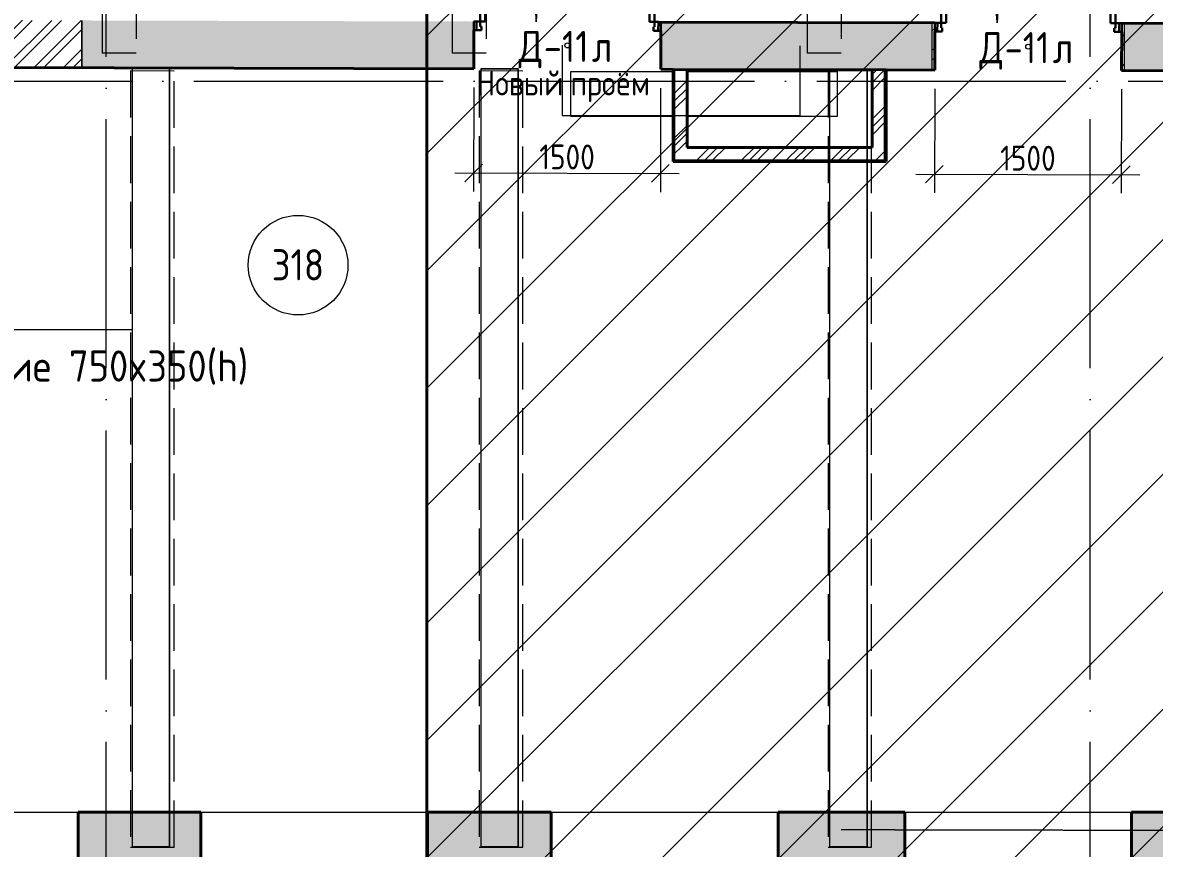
# Model space of a CAD drawing. Header units: millimetres. Extents: x -269164 to 430575, y -569542 to 36130.
# Drawn here: x 188223 to 197308, y -428174 to -421544 of the extents above; entities that cross this region are included whole.
import ezdxf

# ---------------------------------------------------------------- set-up
doc = ezdxf.new("R2010")
doc.units = ezdxf.units.MM
for name, pattern in [('ADSK_Линия сетки', [25, 20, -2.5, 0, -2.5]), ('ADSK_Сверху', [4.5, 3, -1.5]), ('GOST2.303 4', [7, 5, -2, 0])]:
    doc.linetypes.add(name, pattern=pattern)
for name, color, linetype, lineweight in [('Двери', 7, 'Continuous', 18), ('Каркас', 7, 'Continuous', 18), ('Марки', 7, 'Continuous', 20), ('Марки дверей', 7, 'Continuous', 20), ('Марки помещений', 7, 'Continuous', 20), ('Оси', 7, 'Continuous', 9), ('Перекрытие', 7, 'Continuous', 18), ('Размеры', 7, 'Continuous', 9), ('Стены внутренние', 7, 'Continuous', 18), ('Стены наружные', 7, 'Continuous', 18), ('Стены штриховка', 7, 'Continuous', 18)]:
    doc.layers.add(name, color=color, linetype=linetype, lineweight=lineweight)
doc.styles.add('GOST Common', font='GOST_Common.ttf', dxfattribs={"width": 0.9, "height": 200})
doc.styles.add('GOST Common_1', font='GOST_Common.ttf', dxfattribs={"width": 0.9, "height": 350})
doc.styles.add('GOST Common_2', font='GOST_Common.ttf', dxfattribs={"width": 0.9, "height": 250})
doc.styles.add('ISOCPEUR_1', font='isocpeur.ttf', dxfattribs={"width": 0.9, "height": 250})
doc.dimstyles.new('ADSK_Основной_2_мм_Округление_до_1_мм', dxfattribs={"dimscale": 304.8, "dimtxt": 201.142999, "dimasz": 0.463911, "dimexe": 0.492126, "dimexo": 0.492126, "dimgap": 0.098425, "dimtad": 1, "dimdec": 0, "dimdsep": 46, "dimtxsty": 'GOST Common', "dimblk1": 'OBLIQUE', "dimblk2": 'OBLIQUE', "dimsah": 1, "dimcen": 0.09, "dimdle": 0.492126, "dimazin": 2, "dimtfac": 1, "dimtdec": 4, "dimtix": 1, "dimtmove": 0, "dimatfit": 3, "dimfxl": 1, "dimtvp": 1, "dimtolj": 1, "dimtzin": 0, "dimlwd": 20, "dimlwe": 20, "dimarcsym": 2})
pattern_1 = [(45, (178182.9, -430621.92), (-179.605, 179.605), []), (45, (178246.4, -430621.92), (0, 359.2102), []), (45, (178119.4, -430621.92), (0, 359.2102), [])]
pattern_2 = [(45, (178182.9, -430621.92), (-117.8655, 117.8655), []), (45, (178261.48, -430621.92), (-117.8655, 117.8655), [])]

# ---------------------------------------------------------------- blocks, each defined once
blk = doc.blocks.new('AC_Дверь_Двупольная - Д-11л 1500х2200h-2309817-03 План 3-го этажа маркировочный')
at = {"layer": 'Двери', "lineweight": 30}
for p, q in [((700, 1140), (660, 1140)), ((660, 1140), (660, 190)), ((700, 190), (700, 1140)), ((-700, 640), (-660, 640)), ((-700, 190), (-700, 640)), ((-660, 640), (-660, 190)), ((-750, 190), (-730, 190)), ((-750, 120), (-750, 190)), ((-730, 190), (-700, 190)), ((-730, 120), (-730, 190)), ((-730, 190), (-730, 120)), ((-660, 190), (-700, 190)), ((-700, 190), (-700, 150)), ((660, 190), (700, 190)), ((730, 190), (700, 190)), ((700, 190), (700, 150)), ((730, 120), (730, 190)), ((750, 190), (730, 190)), ((730, 190), (730, 120)), ((750, 120), (750, 190)), ((-730, 120), (-750, 120)), ((-690, 120), (-730, 120)), ((-700, 150), (-690, 150)), ((-690, 150), (-690, 120)), ((700, 150), (690, 150)), ((690, 150), (690, 120)), ((690, 120), (730, 120)), ((730, 120), (750, 120))]:
    blk.add_line(p, q, dxfattribs=at)
at = {"layer": 'Двери'}
for centre, radius, start, end in [((700, 190), 950, 90, 180), ((-700, 190), 450, 360, 90)]:
    blk.add_arc(centre, radius, start, end, dxfattribs=at)
blk = doc.blocks.new('ADSK_Марка_Помещение_ОдноЗначение - Номер-247393-03 План 3-го этажа маркировочный')
at = {"layer": 'Марки помещений'}
blk.add_circle((0, 0), 4, dxfattribs=at)
blk = doc.blocks.new('ADSK_Марка_Дверь - Типоразмер_ADSK_Марка-58376-03 План 3-го этажа маркировочный')
at = {"layer": 'Марки дверей', "lineweight": 9}
blk.add_circle((0, 0), 0.2, dxfattribs=at)
blk = doc.blocks.new('_Oblique')
at = {"color": 0, "linetype": 'ByBlock', "lineweight": -2}
blk.add_line((-0.5, -0.5), (0.5, 0.5), dxfattribs=at)
blk = doc.blocks.new('*D10023')
at = {"layer": 'Defpoints', "color": 0, "lineweight": 40, "transparency": 16777216}
for p in [(195544.8, -421925.1), (197044.8, -421929), (197042.6, -422764.7)]:
    blk.add_point(p, dxfattribs=at)
at = {"layer": 'Размеры', "color": 0, "lineweight": 20, "transparency": 16777216}
for p, q in [((195544.4, -422075), (195542.2, -422910.7)), ((197044.4, -422079), (197042.2, -422914.7)), ((195392.6, -422760.3), (197192.6, -422765.1))]:
    blk.add_line(p, q, dxfattribs=at)
at = {"layer": 'Размеры', "color": 0, "lineweight": 20, "transparency": 16777216, "xscale": 141.4, "yscale": 141.4, "zscale": 141.4}
for p, rotation in [((195542.6, -422760.7), 179.8485505273575), ((197042.6, -422764.7), 359.8485505273575)]:
    blk.add_blockref('_Oblique', p, dxfattribs=dict(at, rotation=rotation))
at = {"layer": 'Размеры', "color": 0, "lineweight": 20, "transparency": 16777216, "insert": (196292.9, -422632.7), "char_height": 200, "width": 560.473, "attachment_point": 5, "rotation": 359.84855, "style": 'GOST Common'}
blk.add_mtext('\\A1;1500', dxfattribs=at)
blk = doc.blocks.new('ADSK_Марка_Дверь - Марка типа и комментарии-2020407-03 План 3-го этажа маркировочный')
at = {"layer": 'Марки дверей', "lineweight": 9}
blk.add_circle((0, 0), 0.2, dxfattribs=at)
blk = doc.blocks.new('*D10011')
at = {"layer": 'Defpoints', "color": 0, "lineweight": 40, "transparency": 16777216}
for p in [(191845.2, -421915.3), (193345.2, -421919.2), (193343, -422754.9)]:
    blk.add_point(p, dxfattribs=at)
at = {"layer": 'Размеры', "color": 0, "lineweight": 20, "transparency": 16777216}
for p, q in [((191844.9, -422065.3), (191842.6, -422901)), ((193344.8, -422069.2), (193342.6, -422904.9)), ((191693, -422750.6), (193493, -422755.3))]:
    blk.add_line(p, q, dxfattribs=at)
at = {"layer": 'Размеры', "color": 0, "lineweight": 20, "transparency": 16777216, "xscale": 141.4, "yscale": 141.4, "zscale": 141.4}
for p, rotation in [((191843, -422751), 179.8485505273575), ((193343, -422754.9), 359.8485505273575)]:
    blk.add_blockref('_Oblique', p, dxfattribs=dict(at, rotation=rotation))
at = {"layer": 'Размеры', "color": 0, "lineweight": 20, "transparency": 16777216, "insert": (192593.4, -422622.9), "char_height": 200, "width": 560.473, "attachment_point": 5, "rotation": 359.84855, "style": 'GOST Common'}
blk.add_mtext('\\A1;1500', dxfattribs=at)

msp = doc.modelspace()

# ---------------------------------------------------------------- hatches: boundary and pattern name
at = {"lineweight": 13, "true_color": 0x636466}
h = msp.add_hatch(dxfattribs=at)
h.set_pattern_fill('ANSI31', color=251, scale=210)
h.set_pattern_definition([(45, (-1914008.9, -109463.3), (-471.46345, 471.46345), [])])
h.paths.add_polyline_path([(234958.19, -379662.32), (191467.82, -379662.32), (191467.82, -437206.01), (234958.19, -437206.01)])
at = {"layer": 'Стены внутренние', "true_color": 0xc0c0c0}
h = msp.add_hatch(color=9, dxfattribs=at)
h.paths.add_polyline_path([(220305.97, -421990.5), (220303.14, -421610.49), (214126.17, -421594.16), (214125.16, -421974.16), (220248.21, -421990.35)])
h.paths.add_polyline_path([(212625.17, -421970.2), (212625.99, -421590.2), (208077.14, -421578.18), (208076.14, -421958.17), (211751.34, -421967.89)])
h.paths.add_polyline_path([(206533.18, -421954.1), (206533.18, -421574.09), (205555.17, -421571.51), (205555.17, -421951.51)])
h.paths.add_polyline_path([(204054.17, -421947.54), (204054.99, -421567.54), (197068.18, -421549.08), (197067.17, -421929.07), (203726.36, -421946.68)])
h.paths.add_polyline_path([(195521.88, -421924.99), (195522.89, -421544.99), (193346.25, -421539.24), (193345.24, -421919.24), (194979.68, -421923.56)])
h.paths.add_polyline_path([(191845.25, -421915.27), (191845.25, -421535.27), (188699, -421526.95), (188698, -421906.95)])
h.paths.add_polyline_path([(187164.01, -421902.9), (187164.01, -421522.9), (186315.93, -421520.65), (186316.67, -421900.66), (187139.3, -421902.83)])
at = {"layer": 'Стены внутренние', "lineweight": 9}
h = msp.add_hatch(dxfattribs=at)
h.set_pattern_fill('FP_2', color=256, style=0, pattern_type=2)
h.set_pattern_definition(pattern_2)
h.paths.add_polyline_path([(188698, -421906.95), (188698, -421526.95), (187165.02, -421522.9), (187164.01, -421902.9), (188406.35, -421906.18)])
h = msp.add_hatch(dxfattribs=at)
h.set_pattern_fill('FP_2', color=256, style=0, pattern_type=2)
h.set_pattern_definition(pattern_2)
h.paths.add_polyline_path([(197067.17, -421929.07), (197067.17, -421549.07), (197045.78, -421549.08), (197045.78, -421929.02)])
h.paths.add_polyline_path([(195544.78, -421925.05), (195544.78, -421545.05), (195522.89, -421544.99), (195522.89, -421924.99)])
h = msp.add_hatch(dxfattribs=at)
h.set_pattern_fill('FP_1', color=256, style=0, pattern_type=2)
h.set_pattern_definition(pattern_1)
h.paths.add_polyline_path([(193556.3, -422546.89), (193556.3, -421919.79), (193456.3, -421919.53), (193456.3, -422546.89)])
h = msp.add_hatch(dxfattribs=at)
h.set_pattern_fill('FP_1', color=256, style=0, pattern_type=2)
h.set_pattern_definition(pattern_1)
h.paths.add_polyline_path([(195142.1, -422646.89), (195142.1, -421923.99), (195042.1, -421923.99), (195042.1, -422646.89)])
h = msp.add_hatch(dxfattribs=at)
h.set_pattern_fill('FP_1', color=256, style=0, pattern_type=2)
h.set_pattern_definition(pattern_1)
h.paths.add_polyline_path([(195042.1, -422646.89), (195042.1, -422546.89), (193456.3, -422546.89), (193456.3, -422646.89), (194763.15, -422646.89)])
at = {"layer": 'Стены наружные', "true_color": 0xc0c0c0}
h = msp.add_hatch(color=9, dxfattribs=at)
h.paths.add_polyline_path([(205545.95, -428392.41), (206570.09, -428392.41), (206570.09, -427882.41), (205545.95, -427882.41), (205545.95, -428067.23)])
h.paths.add_polyline_path([(186455.9, -428392.41), (186848.19, -428392.41), (186848.19, -427882.41), (186455.9, -427882.41), (186455.9, -428035.43)])
h.paths.add_polyline_path([(214060.74, -428392.41), (214960.07, -428392.41), (214960.07, -427882.41), (214060.74, -427882.41), (214060.74, -428089.06)])
h.paths.add_polyline_path([(211240.14, -428392.41), (212240.74, -428392.41), (212240.74, -427882.41), (211240.14, -427882.41), (211240.14, -428089.06)])
h.paths.add_polyline_path([(216788.36, -428392.41), (217827.01, -428392.41), (217827.01, -427882.41), (216780.07, -427882.41), (216780.07, -428392.41)])
h.paths.add_polyline_path([(219647.01, -428392.41), (220729.84, -428392.41), (220729.84, -427882.41), (219647.01, -427882.41), (219647.01, -428089.06)])
h.paths.add_polyline_path([(198117.68, -428392.41), (198117.68, -427882.41), (197123.9, -427882.41), (197123.9, -428392.41)])
h.paths.add_polyline_path([(199937.68, -428392.41), (200945.96, -428392.41), (200945.96, -427882.41), (199937.68, -427882.41), (199937.68, -428067.23)])
h.paths.add_polyline_path([(202765.96, -428392.41), (203725.95, -428392.41), (203725.95, -427882.41), (202765.96, -427882.41), (202765.96, -428067.23)])
h.paths.add_polyline_path([(208390.09, -428392.41), (209420.14, -428392.41), (209420.14, -427882.41), (208390.09, -427882.41), (208390.09, -428067.23)])
h.paths.add_polyline_path([(194790.99, -428392.41), (195303.9, -428392.41), (195303.9, -427882.41), (194287.12, -427882.41), (194287.12, -428392.41), (194761.34, -428392.41)])
h.paths.add_polyline_path([(192460.92, -428392.41), (192467.12, -428392.41), (192467.12, -427882.41), (191474.09, -427882.41), (191474.09, -428392.41)])
h.paths.add_polyline_path([(188668.19, -428392.41), (189654.09, -428392.41), (189654.09, -427882.41), (188668.19, -427882.41), (188668.19, -428035.43)])

# ---------------------------------------------------------------- linework, layer by layer
at = {"color": 3, "lineweight": 40}
msp.add_lwpolyline([(165044.56, -379662.32), (191467.82, -379662.32), (191467.82, -437206.01), (165044.56, -437206.01)], close=True, dxfattribs=at)
at = {"color": 251, "lineweight": 30, "true_color": 0x636466}
msp.add_lwpolyline([(191467.82, -379662.32), (234958.19, -379662.32), (234958.19, -437206.01), (191467.82, -437206.01)], close=True, dxfattribs=at)
at = {"layer": 'Каркас', "color": 253, "linetype": 'ADSK_Сверху', "true_color": 0xb2b2b2}
for p, q in [((189401.38, -421908.81), (189101.38, -421908.02)), ((189101.38, -421908.02), (189101.38, -428162.19)), ((189401.38, -428162.19), (189401.38, -421908.81)), ((192201.38, -421916.21), (191901.38, -421915.42)), ((191901.38, -421915.42), (191901.38, -428162.19)), ((192201.38, -428162.19), (192201.38, -421916.21)), ((195001.38, -421923.61), (194701.38, -421922.82)), ((194701.38, -421922.82), (194701.38, -428162.19)), ((195001.38, -428162.19), (195001.38, -421923.61)), ((189401.38, -428162.19), (189101.38, -428162.19)), ((192201.38, -428162.19), (191901.38, -428162.19)), ((195001.38, -428162.19), (194701.38, -428162.19))]:
    msp.add_line(p, q, dxfattribs=at)
at = {"layer": 'Каркас', "color": 253, "linetype": 'ADSK_Сверху', "true_color": 0xaaaaaa}
for p, q in [((189101.38, -421908.02), (189101.38, -428162.19)), ((189101.38, -421908.02), (189401.38, -421908.81)), ((189401.38, -421908.81), (189401.38, -428162.19)), ((191901.38, -421915.42), (191901.38, -428162.19)), ((191901.38, -421915.42), (192201.38, -421916.21)), ((192201.38, -421916.21), (192201.38, -428162.19)), ((194701.38, -421922.82), (194701.38, -428162.19)), ((194701.38, -421922.82), (195001.38, -421923.61)), ((195001.38, -421923.61), (195001.38, -428162.19)), ((189101.38, -428162.19), (189401.38, -428162.19)), ((191901.38, -428162.19), (192201.38, -428162.19)), ((194701.38, -428162.19), (195001.38, -428162.19))]:
    msp.add_line(p, q, dxfattribs=at)
at = {"layer": 'Каркас', "color": 30, "linetype": 'GOST2.303 4', "ltscale": 75, "true_color": 0xf26722}
for points in [[(188863.17, -417623.95), (189133.17, -417623.95), (189133.17, -421788.69), (188863.17, -421788.69), (188863.17, -417623.95)], [(191673.17, -417623.95), (191943.17, -417623.95), (191943.17, -421788.69), (191673.17, -421788.69), (191673.17, -417623.95)], [(194523.17, -417623.95), (194793.17, -417623.95), (194793.17, -421788.69), (194523.17, -421788.69), (194523.17, -417623.95)], [(189438.56, -421932.65), (189088.56, -421932.13), (189088.56, -428163.72), (189438.56, -428163.72), (189438.56, -421932.65)], [(192238.56, -421932.65), (191888.56, -421932.13), (191888.56, -428163.72), (192238.56, -428163.72), (192238.56, -421932.65)], [(195038.56, -421932.65), (194688.56, -421932.13), (194688.56, -428163.72), (195038.56, -428163.72), (195038.56, -421932.65)]]:
    msp.add_lwpolyline(points, dxfattribs=at)
at = {"layer": 'Марки', "color": 30, "true_color": 0xf26722}
msp.add_line((186597.92, -424008.77), (189097.92, -424008.77), dxfattribs=at)
at = {"layer": 'Оси', "linetype": 'ADSK_Линия сетки', "ltscale": 100}
for p, q in [((196792.82, -439320.18), (196792.82, -386087.13)), ((188892.82, -439320.18), (188892.82, -408953.12)), ((167096.68, -422015.13), (235324.62, -422015.13))]:
    msp.add_line(p, q, dxfattribs=at)
at = {"layer": 'Перекрытие', "color": 9, "linetype": 'ADSK_Сверху', "true_color": 0xaad4d4}
for p, q in [((192553.12, -421724.62), (192553.12, -422290.73)), ((194463.44, -422290.73), (194463.44, -421729.63)), ((192553.12, -422290.73), (194463.44, -422290.73)), ((200601.38, -428037.49), (194792.46, -428026.01))]:
    msp.add_line(p, q, dxfattribs=at)
at = {"layer": 'Перекрытие', "color": 136, "true_color": 0x008080}
for p, q in [((192622.91, -422298.22), (192622.91, -421935.96)), ((192622.91, -421935.96), (193444.3, -421935.96)), ((193556.3, -421935.96), (194761.34, -421935.96)), ((194761.34, -421935.96), (194761.34, -422298.22)), ((193444.3, -422298.22), (192622.91, -422298.22)), ((194761.34, -422298.22), (193556.3, -422298.22))]:
    msp.add_line(p, q, dxfattribs=at)
at = {"layer": 'Стены внутренние'}
for p, q in [((188699, -421526.95), (188698, -421906.95)), ((188698, -421906.95), (188699, -421526.95)), ((195522.89, -421544.99), (195521.88, -421924.99)), ((197067.17, -421929.07), (197068.18, -421549.08)), ((197067.17, -421929.07), (197067.17, -421929.07))]:
    msp.add_line(p, q, dxfattribs=at)
at = {"layer": 'Стены внутренние', "lineweight": 40}
for p, q in [((195545.78, -421545.05), (193346.25, -421539.24)), ((191845.25, -421915.27), (191846.07, -421605.27)), ((193346.06, -421609.24), (193345.24, -421919.24)), ((195544.78, -421925.05), (195545.6, -421615.05)), ((197045.59, -421619.02), (197044.77, -421929.02)), ((204055.17, -421567.54), (197045.78, -421549.02)), ((187562.17, -421903.95), (191845.25, -421915.27)), ((193345.24, -421919.24), (193444.3, -421919.5)), ((193444.3, -421919.5), (193444.3, -422658.89)), ((193446.3, -421919.5), (195152.1, -421924.01)), ((193556.3, -422546.89), (193556.3, -421919.79)), ((195042.1, -421923.72), (195042.1, -422546.89)), ((195154.1, -422658.89), (195154.1, -421924.02)), ((195154.1, -421924.02), (195544.78, -421925.05)), ((197044.77, -421929.02), (202753.96, -421944.11)), ((195042.1, -422546.89), (193556.3, -422546.89)), ((193444.3, -422658.89), (195154.1, -422658.89))]:
    msp.add_line(p, q, dxfattribs=at)
at = {"layer": 'Стены внутренние', "color": 253, "linetype": 'ADSK_Сверху', "true_color": 0xaaaaaa}
for p, q in [((193444.3, -421919.5), (193444.3, -422290.73)), ((193444.3, -421919.5), (193556.3, -421919.79)), ((193556.3, -422290.73), (193556.3, -421919.79))]:
    msp.add_line(p, q, dxfattribs=at)
at = {"layer": 'Стены наружные'}
for p, q in [((186848.19, -427882.41), (188668.19, -427882.41)), ((189654.09, -427882.41), (191474.09, -427882.41)), ((192467.12, -427882.41), (194287.12, -427882.41)), ((195303.9, -427882.41), (197123.9, -427882.41))]:
    msp.add_line(p, q, dxfattribs=at)
at = {"layer": 'Стены наружные', "lineweight": 40}
for p, q in [((189654.09, -427882.41), (188668.19, -427882.41)), ((188668.19, -427882.41), (188668.19, -428392.41)), ((189654.09, -428392.41), (189654.09, -427882.41)), ((192467.12, -427882.41), (191474.09, -427882.41)), ((191474.09, -427882.41), (191474.09, -428392.41)), ((192467.12, -428392.41), (192467.12, -427882.41)), ((195303.9, -427882.41), (194287.12, -427882.41)), ((194287.12, -427882.41), (194287.12, -428392.41)), ((195303.9, -428392.41), (195303.9, -427882.41)), ((198117.68, -427882.41), (197123.9, -427882.41)), ((197123.9, -427882.41), (197123.9, -428392.41))]:
    msp.add_line(p, q, dxfattribs=at)
at = {"layer": 'Стены штриховка'}
for p, q in [((193446.3, -421919.5), (193444.3, -421919.5)), ((193446.3, -421919.5), (193446.3, -422658.89)), ((193456.3, -421919.53), (193456.3, -422646.89)), ((195142.1, -422646.89), (195142.1, -421923.99)), ((195154.1, -421924.02), (195152.1, -421924.01)), ((195152.1, -422658.89), (195152.1, -421924.01)), ((193446.3, -422646.89), (193444.3, -422646.89)), ((193444.3, -422656.89), (195154.1, -422656.89)), ((193456.3, -422646.89), (195142.1, -422646.89)), ((195142.1, -422656.89), (195142.1, -422658.89))]:
    msp.add_line(p, q, dxfattribs=at)

# ---------------------------------------------------------------- block references
at = {"layer": 'Двери', "rotation": 359.8485505277052}
for p in [(192595.75, -421727.25), (196295.28, -421737.03)]:
    msp.add_blockref('AC_Дверь_Двупольная - Д-11л 1500х2200h-2309817-03 План 3-го этажа маркировочный', p, dxfattribs=at)
at = {"layer": 'Марки дверей', "xscale": 99.99999999999993, "yscale": 99.99999999999993, "zscale": 99.99999999999993}
for name, p in [('ADSK_Марка_Дверь - Марка типа и комментарии-2020407-03 План 3-го этажа маркировочный', (192595.75, -421727.25)), ('ADSK_Марка_Дверь - Типоразмер_ADSK_Марка-58376-03 План 3-го этажа маркировочный', (196295.28, -421737.03))]:
    msp.add_blockref(name, p, dxfattribs=at)
at = {"layer": 'Марки помещений', "xscale": 99.99999999999993, "yscale": 99.99999999999993, "zscale": 99.99999999999993}
msp.add_blockref('ADSK_Марка_Помещение_ОдноЗначение - Номер-247393-03 План 3-го этажа маркировочный', (190434.4, -423491.58), dxfattribs=at)

# ---------------------------------------------------------------- texts
at = {"layer": 'Марки', "color": 30, "lineweight": 40, "true_color": 0xf26722, "style": 'ISOCPEUR_1', "width": 0.9}
msp.add_text('отверстие 750x350(h)', height=250, dxfattribs=at).set_placement((187070.6, -424426.6))
at = {"layer": 'Марки дверей', "lineweight": 9, "attachment_point": 1}
for s, insert, char_height, width, style in [('\\fGOST Common|b0|i0|c204|p34|;\\W.9;Д', (192203.62, -421610.24), 250, 245.3164, 'GOST Common_2'), ('-11', (192406.02, -421610.24), 250, 468.9872, 'GOST Common_2'), ('\\fGOST Common|b0|i0|c204|p34|;\\W.9;Д', (195903.15, -421620.02), 250, 245.3164, 'GOST Common_2'), ('-11', (196105.56, -421620.02), 250, 468.9872, 'GOST Common_2'), ('\\fGOST Common|b0|i0|c204|p34|;\\W.9;л', (192792.98, -421610.24), 250, 194.8101, 'GOST Common_2'), ('\\fGOST Common|b0|i0|c204|p34|;\\W.9;л', (196492.51, -421620.02), 250, 194.8101, 'GOST Common_2'), ('Новый', (191864.32, -421929.14), 200, 836.9617, 'GOST Common_1'), ('проём', (192620.36, -421929.14), 200, 815.3162, 'GOST Common_1')]:
    msp.add_mtext(s, dxfattribs=dict(at, insert=insert, char_height=char_height, width=width, style=style))
at = {"layer": 'Марки помещений', "lineweight": 9, "insert": (190222.44, -423363.85), "char_height": 250, "width": 526.7087, "attachment_point": 1, "style": 'GOST Common_2'}
msp.add_mtext('318', dxfattribs=at)

# ---------------------------------------------------------------- dimensions: what is measured, and where the dimension line sits
at = {"layer": 'Размеры', "lineweight": 20}
for base, p1, p2, picture, middle in [((193343.03, -422754.92), (191845.25, -421915.27), (193345.24, -421919.24), '*D10011', (192593.38, -422622.94)), ((197042.57, -422764.7), (195544.78, -421925.05), (197044.77, -421929.02), '*D10023', (196292.91, -422632.72))]:
    dim = msp.add_linear_dim(base=base, p1=p1, p2=p2, angle=359.848551, dimstyle='ADSK_Основной_2_мм_Округление_до_1_мм', override={"dimpost": '<>', "dimfxl": 1500}, dxfattribs=at)
    dim.commit()
    dim.dimension.update_dxf_attribs({"geometry": picture, "text_midpoint": middle})

doc.saveas('drawing.dxf')
